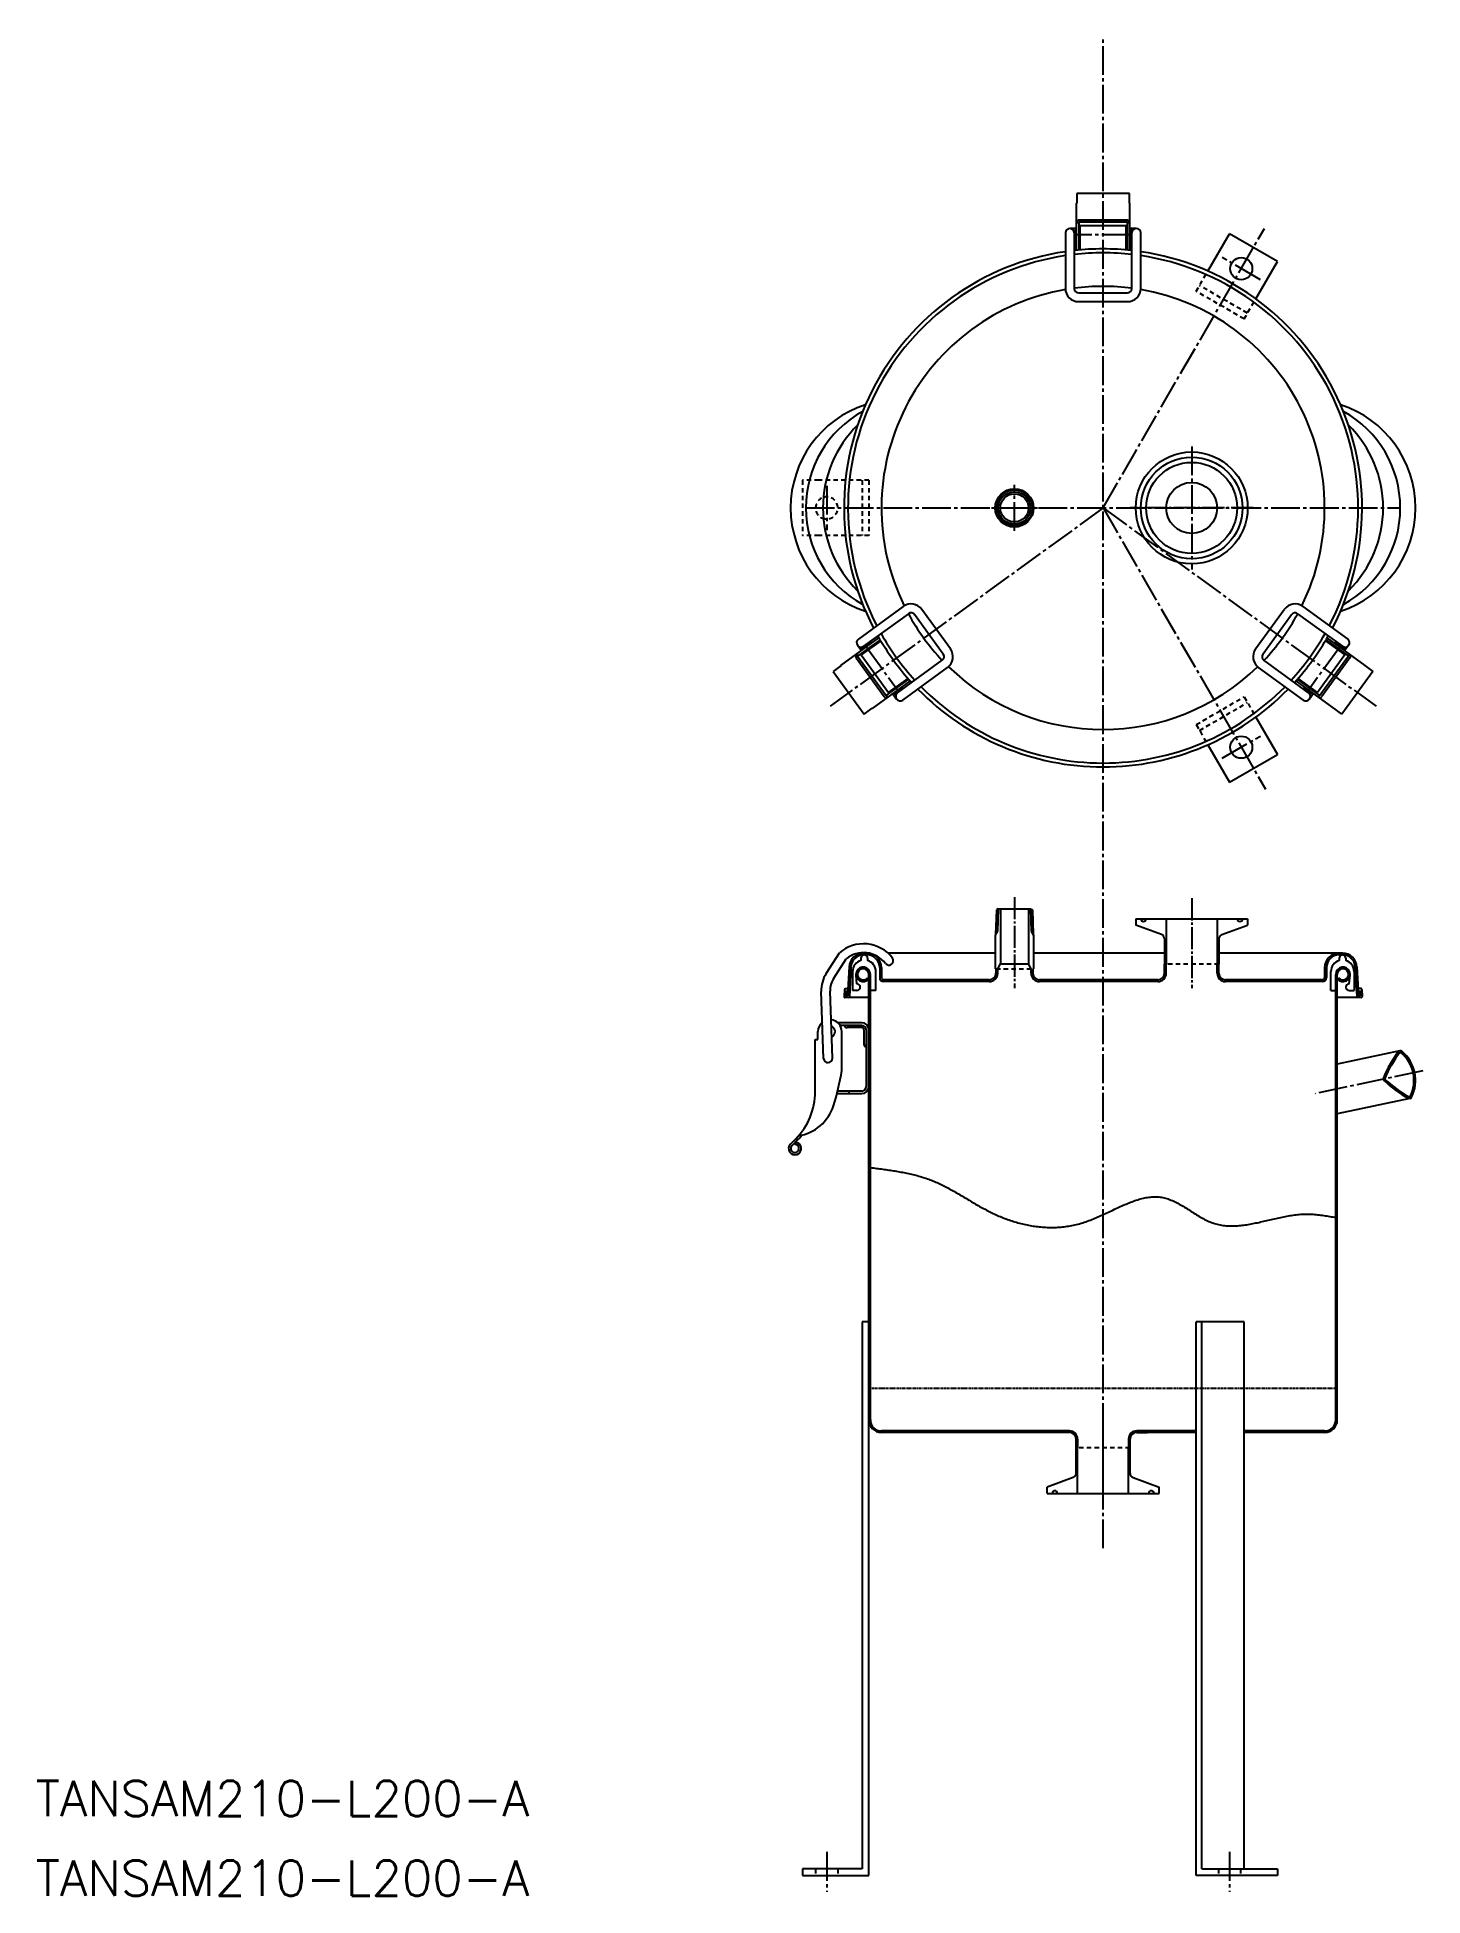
# Model space of a CAD drawing. Extents: x 132 to 757, y -157 to 681.
import ezdxf

# ---------------------------------------------------------------- set-up
doc = ezdxf.new("R2010")
doc.units = 0
for name, pattern in [('CENS', [13, 10, -1, 1, -1]), ('CENTER', [17.5, 13, -1.5, 1.5, -1.5]), ('DASHED', [3.5, 2, -1.5]), ('PHANTOM', [2.5, 1.25, -0.25, 0.25, -0.25, 0.25, -0.25])]:
    doc.linetypes.add(name, pattern=pattern)
doc.layers.get('0').update_dxf_attribs({"linetype": 'CONTINUOUS'})
doc.layers.add('CENTER', color=1, linetype='CENTER')
doc.styles.get("Standard").update_dxf_attribs({"font": 'txt.shx', "bigfont": '@extfont2.shx'})

msp = doc.modelspace()

# ---------------------------------------------------------------- linework, layer by layer
at = {"color": 7, "linetype": 'CONTINUOUS'}
for p, q in [((601.18, 585.16), (601.18, 606.36)), ((601.28, 606.36), (601.18, 606.36)), ((625.08, 610.79), (601.28, 610.79)), ((601.28, 610.79), (601.28, 606.36)), ((625.08, 606.36), (625.08, 610.79)), ((625.18, 606.36), (625.08, 606.36)), ((625.18, 606.36), (625.18, 585.16)), ((602.18, 597.59), (601.18, 597.59)), ((624.18, 597.79), (602.18, 597.79)), ((602.18, 597.79), (602.18, 585.26)), ((623.93, 598.79), (602.43, 598.79)), ((623.68, 596.19), (602.68, 596.19)), ((602.68, 596.19), (602.68, 585.31)), ((623.68, 585.31), (623.68, 596.19)), ((624.18, 585.26), (624.18, 597.79)), ((625.18, 597.59), (624.18, 597.59)), ((596.18, 592.99), (596.18, 567.99)), ((601.18, 594.99), (598.18, 594.99)), ((600.18, 592.99), (600.18, 567.99)), ((600.48, 590.99), (600.18, 590.99)), ((600.48, 594.44), (600.48, 589.94)), ((601.18, 594.44), (600.48, 594.44)), ((600.48, 589.94), (601.18, 589.94)), ((602.68, 594.19), (602.18, 594.19)), ((602.68, 590.19), (602.18, 590.19)), ((624.18, 594.19), (623.68, 594.19)), ((624.18, 590.19), (623.68, 590.19)), ((628.18, 594.99), (625.18, 594.99)), ((625.18, 594.94), (625.88, 594.94)), ((625.88, 589.44), (625.18, 589.44)), ((625.88, 594.94), (625.88, 589.44)), ((625.88, 590.99), (626.18, 590.99)), ((626.18, 567.99), (626.18, 592.99)), ((630.18, 567.99), (630.18, 592.99)), ((602.18, 565.99), (624.18, 565.99)), ((602.18, 561.99), (624.18, 561.99)), ((523.02, 424.4), (502.79, 409.7)), ((525.37, 421.16), (505.14, 406.47)), ((541.09, 402.92), (528.16, 420.72)), ((544.33, 405.27), (531.4, 423.07)), ((682.03, 405.27), (694.97, 423.07)), ((685.27, 402.92), (698.2, 420.72)), ((701, 421.16), (721.22, 406.47)), ((703.35, 424.4), (723.57, 409.7)), ((494.92, 397.8), (512.06, 410.26)), ((502.01, 402.95), (502.59, 402.15)), ((502.35, 406.91), (504.11, 404.48)), ((512.57, 409.39), (502.43, 402.03)), ((503.74, 405.08), (508.19, 408.31)), ((504.15, 404.51), (503.74, 405.08)), ((512.83, 408.96), (504.02, 402.56)), ((505.35, 404.14), (505.64, 403.74)), ((506.94, 407.4), (506.76, 407.64)), ((508.19, 408.31), (508.6, 407.74)), ((508.58, 406.49), (508.88, 406.09)), ((713.53, 408.96), (722.34, 402.56)), ((713.79, 409.39), (723.93, 402.03)), ((731.44, 397.8), (714.3, 410.26)), ((717.78, 406.49), (717.49, 406.09)), ((718.17, 408.31), (717.76, 407.74)), ((722.62, 405.08), (718.17, 408.31)), ((719.43, 407.4), (719.6, 407.64)), ((721.02, 404.14), (720.72, 403.74)), ((722.21, 404.51), (722.62, 405.08)), ((724.01, 406.91), (722.25, 404.48)), ((724.35, 402.95), (723.77, 402.15)), ((494.98, 397.72), (491.39, 395.11)), ((491.39, 395.11), (505.38, 375.86)), ((494.92, 397.8), (494.98, 397.72)), ((501.77, 401.24), (514.41, 383.84)), ((502.43, 402.03), (515.36, 384.23)), ((504.02, 402.56), (516.36, 385.57)), ((520.42, 385.43), (540.65, 400.13)), ((522.77, 382.2), (543, 396.89)), ((703.59, 382.2), (683.36, 396.89)), ((705.94, 385.43), (685.71, 400.13)), ((722.34, 402.56), (710, 385.57)), ((723.93, 402.03), (711, 384.23)), ((724.59, 401.24), (711.95, 383.84)), ((734.98, 395.11), (720.99, 375.86)), ((731.44, 397.8), (731.38, 397.72)), ((731.38, 397.72), (734.98, 395.11)), ((526.17, 390.84), (509.03, 378.39)), ((515.36, 384.23), (525.5, 391.59)), ((516.36, 385.57), (525.17, 391.97)), ((517.98, 386.75), (518.28, 386.35)), ((519.07, 384.82), (522.71, 387.47)), ((521.22, 389.1), (521.51, 388.7)), ((521.86, 386.85), (522.04, 386.61)), ((522.71, 387.47), (522.3, 388.03)), ((700.19, 390.84), (717.34, 378.39)), ((711, 384.23), (700.86, 391.59)), ((710, 385.57), (701.19, 391.97)), ((703.65, 387.47), (704.06, 388.03)), ((707.29, 384.82), (703.65, 387.47)), ((704.5, 386.85), (704.32, 386.61)), ((705.14, 389.1), (704.85, 388.7)), ((708.38, 386.75), (708.09, 386.35)), ((505.38, 375.86), (508.97, 378.47)), ((508.97, 378.47), (509.03, 378.39)), ((515.53, 384.35), (516.11, 383.54)), ((518.22, 385.07), (519.98, 382.64)), ((518.66, 385.39), (519.07, 384.82)), ((708.14, 385.07), (706.38, 382.64)), ((707.7, 385.39), (707.29, 384.82)), ((710.84, 384.35), (710.25, 383.54)), ((717.39, 378.47), (717.34, 378.39)), ((720.99, 375.86), (717.39, 378.47)), ((565.03, 287.48), (564.69, 276.32)), ((565.9, 287.93), (565.03, 287.48)), ((565.9, 287.93), (580.46, 287.93)), ((566.83, 287.93), (566.83, 263.18)), ((579.53, 287.93), (579.53, 263.18)), ((580.46, 287.93), (581.33, 287.48)), ((581.33, 287.48), (581.68, 276.32)), ((565.59, 277.88), (564.53, 276.05)), ((580.77, 277.88), (581.83, 276.05)), ((627.93, 283.43), (678.43, 283.43)), ((627.93, 283.43), (627.93, 280.58)), ((639.57, 276.35), (627.93, 280.58)), ((641.68, 283.43), (641.68, 262.93)), ((664.68, 283.43), (664.68, 262.93)), ((666.8, 276.35), (678.43, 280.58)), ((678.43, 283.43), (678.43, 280.58)), ((564.53, 276.05), (564.53, 260.93)), ((581.83, 276.05), (581.83, 260.93)), ((640.88, 274.47), (640.88, 262.93)), ((665.48, 274.47), (665.48, 262.93)), ((488.28, 258.78), (494.28, 268.03)), ((491.63, 256.61), (497.32, 265.37)), ((498.6, 261.77), (497.92, 248.73)), ((499.4, 261.73), (498.69, 248.31)), ((503.93, 265.63), (503.93, 264.63)), ((507.6, 267.93), (505.09, 267.93)), ((506.68, 267.13), (505.09, 267.13)), ((506.93, 265.63), (506.93, 264.63)), ((512.38, 261.43), (512.38, 256.93)), ((513.18, 261.43), (513.18, 256.93)), ((564.53, 267.93), (516.14, 267.93)), ((564.83, 260.93), (564.83, 258.93)), ((565.63, 260.93), (566.83, 263.18)), ((565.63, 258.93), (565.63, 260.93)), ((566.83, 263.18), (579.53, 263.18)), ((580.73, 260.93), (579.53, 263.18)), ((580.73, 258.93), (580.73, 260.93)), ((581.53, 260.93), (581.53, 258.93)), ((640.88, 267.93), (581.83, 267.93)), ((640.88, 258.93), (640.88, 262.93)), ((641.68, 258.93), (641.68, 262.93)), ((664.68, 258.93), (664.68, 262.93)), ((721.27, 267.93), (665.48, 267.93)), ((665.48, 258.93), (665.48, 262.93)), ((713.18, 261.43), (713.18, 256.93)), ((713.98, 261.43), (713.98, 256.93)), ((719.68, 267.13), (721.27, 267.13)), ((719.73, 265.63), (719.73, 264.63)), ((722.73, 265.63), (722.73, 264.63)), ((726.96, 261.73), (727.67, 248.31)), ((727.76, 261.77), (728.45, 248.73)), ((496.86, 251.93), (497.66, 251.93)), ((500.18, 259.6), (500.18, 251.13)), ((502.13, 254.13), (501.7, 258.03)), ((507.48, 256.37), (506.93, 256.8)), ((507.48, 57.33), (507.48, 258.38)), ((508.18, 57.33), (508.18, 258.38)), ((510.68, 251.13), (510.68, 259.6)), ((561.83, 255.93), (514.18, 255.93)), ((561.83, 255.13), (514.18, 255.13)), ((561.83, 255.93), (553.18, 255.93)), ((584.53, 255.93), (593.18, 255.93)), ((637.88, 255.93), (584.53, 255.93)), ((637.88, 255.13), (584.53, 255.13)), ((712.18, 255.93), (668.48, 255.93)), ((712.18, 255.13), (668.48, 255.13)), ((715.98, 251.13), (715.98, 259.6)), ((718.18, 57.33), (718.18, 258.38)), ((718.88, 57.33), (718.88, 258.38)), ((718.88, 256.37), (719.43, 256.8)), ((724.23, 254.13), (724.66, 258.03)), ((726.48, 259.6), (726.48, 251.13)), ((729.5, 251.93), (728.7, 251.93)), ((487.08, 220.47), (486.03, 250.67)), ((491.08, 220.61), (490.03, 250.81)), ((496.46, 251.55), (496.29, 248.35)), ((507.48, 247.93), (496.69, 247.93)), ((497.24, 251.13), (497.11, 248.73)), ((497.11, 248.73), (497.92, 248.73)), ((497.18, 249.93), (497.98, 249.93)), ((502.13, 251.13), (500.18, 251.13)), ((510.68, 251.13), (508.18, 251.13)), ((715.98, 251.13), (718.18, 251.13)), ((729.67, 247.93), (718.88, 247.93)), ((724.23, 251.13), (726.48, 251.13)), ((729.18, 249.93), (728.38, 249.93)), ((729.25, 248.73), (728.45, 248.73)), ((729.12, 251.13), (729.25, 248.73)), ((729.9, 251.55), (730.07, 248.35)), ((504.28, 236.54), (493.46, 236.54)), ((504.28, 235.34), (494.49, 235.34)), ((483.28, 205.4), (483.28, 228.94)), ((483.28, 228.94), (484.48, 228.94)), ((484.48, 228.94), (484.48, 232.54)), ((495.28, 214.94), (495.28, 232.54)), ((504.28, 234.34), (497.78, 234.34)), ((505.28, 233.34), (505.28, 226.84)), ((506.28, 233.34), (506.28, 207.74)), ((747.12, 223.88), (718.88, 217.88)), ((493.13, 204.54), (504.28, 204.54)), ((504.28, 205.74), (493.43, 205.74)), ((498.48, 205.74), (498.48, 204.54)), ((751.69, 202.36), (718.88, 195.39)), ((474.49, 184.19), (472.12, 181.81)), ((475.2, 183.48), (472.82, 181.1)), ((474.36, 182.63), (474.28, 181.64)), ((507.48, 101.63), (504.48, 101.63)), ((676.86, 101.63), (655.21, 101.63)), ((597.98, 52.33), (513.18, 52.33)), ((597.98, 51.63), (513.18, 51.63)), ((597.98, 52.33), (593.18, 52.33)), ((597.98, 51.63), (593.18, 51.63)), ((633.18, 52.33), (628.38, 52.33)), ((655.21, 52.33), (628.38, 52.33)), ((628.38, 51.63), (633.18, 51.63)), ((655.21, 51.63), (628.38, 51.63)), ((713.18, 52.33), (676.86, 52.33)), ((713.18, 51.63), (676.86, 51.63)), ((600.98, 44.63), (600.98, 48.63)), ((600.98, 33.13), (600.98, 44.63)), ((601.68, 48.63), (601.68, 44.63)), ((601.68, 24.13), (601.68, 44.63)), ((624.68, 48.63), (624.68, 44.63)), ((624.68, 24.13), (624.68, 44.63)), ((625.38, 44.63), (625.38, 48.63)), ((625.38, 33.13), (625.38, 44.63)), ((599.67, 31.25), (587.93, 26.98)), ((587.93, 24.13), (587.93, 26.98)), ((626.7, 31.25), (638.43, 26.98)), ((638.43, 24.13), (638.43, 26.98)), ((587.93, 24.13), (638.43, 24.13))]:
    msp.add_line(p, q, dxfattribs=at)
at = {"color": 7}
for p, q in [((660.46, 575.79), (670.21, 592.66)), ((691.86, 580.16), (670.21, 592.66)), ((682.05, 563.33), (691.86, 580.16)), ((682.13, 374.47), (691.86, 357.62)), ((660.46, 362), (670.21, 345.12)), ((670.21, 345.12), (691.86, 357.62)), ((504.48, 101.63), (504.48, -145.37)), ((507.48, -148.37), (507.48, 101.63)), ((655.21, -148.37), (655.21, 101.63)), ((657.81, -145.37), (657.81, 101.63)), ((676.86, -145.37), (676.86, 101.63)), ((504.48, -145.37), (477.48, -145.37)), ((477.48, -145.37), (477.48, -148.37)), ((477.48, -148.37), (507.48, -148.37)), ((691.86, -148.37), (655.21, -148.37)), ((657.81, -145.37), (691.86, -145.37)), ((691.86, -145.37), (691.86, -148.37))]:
    msp.add_line(p, q, dxfattribs=at)
at = {"color": 3, "linetype": 'DASHED'}
for p, q in [((655.21, 566.68), (660.46, 575.79)), ((676.86, 554.18), (655.21, 566.68)), ((678.36, 556.78), (656.71, 569.28)), ((676.86, 554.18), (682.05, 563.33)), ((484.99, 481.38), (477.48, 481.38)), ((477.48, 481.38), (477.48, 456.38)), ((507.48, 481.38), (484.99, 481.38)), ((504.48, 481.38), (504.48, 456.38)), ((507.48, 481.38), (507.48, 456.38)), ((484.99, 456.38), (477.48, 456.38)), ((507.48, 456.38), (484.99, 456.38)), ((655.21, 371.11), (676.86, 383.61)), ((656.71, 368.51), (678.36, 381.01)), ((676.86, 383.61), (682.11, 374.5)), ((655.21, 371.11), (660.46, 362)), ((564.83, 260.93), (581.53, 260.93)), ((665.48, 262.93), (640.88, 262.93)), ((625.38, 44.63), (600.98, 44.63)), ((483.48, -145.37), (483.48, -148.37)), ((493.48, -145.37), (493.48, -148.37)), ((665.21, -145.37), (665.21, -148.37)), ((675.21, -145.37), (675.21, -148.37))]:
    msp.add_line(p, q, dxfattribs=at)
at = {"color": 1, "linetype": 'CENTER'}
for p, q in [((653.18, 496.67), (653.18, 441.12)), ((573.18, 458.51), (573.18, 479.27))]:
    msp.add_line(p, q, dxfattribs=at)
at = {"color": 1, "linetype": 'CENS'}
for p, q in [((562.8, 468.89), (583.56, 468.89)), ((680.96, 468.89), (625.41, 468.89)), ((573.18, 293.29), (573.18, 252.16)), ((653.18, 292.72), (653.18, 252.16))]:
    msp.add_line(p, q, dxfattribs=at)
at = {"color": 3, "linetype": 'CONTINUOUS'}
for p, q in [((565.9, 287.93), (565.59, 277.88)), ((580.46, 287.93), (580.77, 277.88))]:
    msp.add_line(p, q, dxfattribs=at)
at = {"color": 3, "linetype": 'PHANTOM'}
msp.add_line((507.48, 71.63), (718.88, 71.63), dxfattribs=at)
at = {"color": 3}
msp.add_polyline3d([(508.18, 171.17, 0), (508.88, 171.08, 0), (509.57, 170.99, 0), (510.27, 170.91, 0), (510.96, 170.82, 0), (511.65, 170.73, 0), (512.35, 170.64, 0), (513.04, 170.55, 0), (513.74, 170.46, 0), (514.43, 170.36, 0), (515.12, 170.27, 0), (515.81, 170.17, 0), (516.5, 170.07, 0), (517.19, 169.97, 0), (517.88, 169.87, 0), (518.56, 169.76, 0), (519.25, 169.65, 0), (519.93, 169.54, 0), (520.62, 169.42, 0), (521.3, 169.3, 0), (521.98, 169.18, 0), (522.66, 169.05, 0), (523.34, 168.92, 0), (524.01, 168.79, 0), (524.69, 168.65, 0), (525.36, 168.5, 0), (526.03, 168.35, 0), (526.7, 168.2, 0), (527.36, 168.04, 0), (528.03, 167.88, 0), (528.69, 167.71, 0), (529.35, 167.53, 0), (530, 167.35, 0), (530.66, 167.17, 0), (531.31, 166.97, 0), (531.96, 166.77, 0), (532.61, 166.57, 0), (533.25, 166.35, 0), (533.89, 166.13, 0), (534.53, 165.91, 0), (535.16, 165.67, 0), (535.8, 165.43, 0), (536.42, 165.18, 0), (537.05, 164.92, 0), (537.67, 164.66, 0), (538.29, 164.38, 0), (538.91, 164.1, 0), (539.52, 163.82, 0), (540.14, 163.53, 0), (540.75, 163.23, 0), (541.35, 162.93, 0), (541.96, 162.62, 0), (542.56, 162.3, 0), (543.17, 161.98, 0), (543.77, 161.66, 0), (544.37, 161.33, 0), (544.96, 161, 0), (545.56, 160.67, 0), (546.16, 160.33, 0), (546.75, 159.99, 0), (547.35, 159.64, 0), (547.94, 159.3, 0), (548.53, 158.95, 0), (549.12, 158.6, 0), (549.72, 158.25, 0), (550.31, 157.89, 0), (550.9, 157.54, 0), (551.5, 157.19, 0), (552.09, 156.83, 0), (552.69, 156.48, 0), (553.28, 156.12, 0), (553.88, 155.77, 0), (554.47, 155.42, 0), (555.07, 155.07, 0), (555.67, 154.72, 0), (556.27, 154.37, 0), (556.88, 154.03, 0), (557.48, 153.68, 0), (558.09, 153.34, 0), (558.69, 153, 0), (559.3, 152.67, 0), (559.92, 152.34, 0), (560.53, 152.01, 0), (561.15, 151.69, 0), (561.77, 151.38, 0), (562.39, 151.06, 0), (563.02, 150.76, 0), (563.65, 150.46, 0), (564.28, 150.16, 0), (564.92, 149.87, 0), (565.56, 149.58, 0), (566.2, 149.31, 0), (566.84, 149.03, 0), (567.49, 148.77, 0), (568.14, 148.51, 0), (568.8, 148.25, 0), (569.45, 148.01, 0), (570.11, 147.77, 0), (570.77, 147.53, 0), (571.44, 147.31, 0), (572.1, 147.09, 0), (572.77, 146.88, 0), (573.44, 146.67, 0), (574.11, 146.47, 0), (574.79, 146.28, 0), (575.46, 146.1, 0), (576.14, 145.92, 0), (576.82, 145.76, 0), (577.5, 145.6, 0), (578.19, 145.44, 0), (578.87, 145.3, 0), (579.56, 145.16, 0), (580.25, 145.03, 0), (580.94, 144.91, 0), (581.63, 144.8, 0), (582.32, 144.7, 0), (583.02, 144.6, 0), (583.71, 144.52, 0), (584.41, 144.44, 0), (585.1, 144.38, 0), (585.8, 144.31, 0), (586.5, 144.27, 0), (587.2, 144.22, 0), (587.9, 144.19, 0), (588.6, 144.17, 0), (589.3, 144.16, 0), (590, 144.16, 0), (590.7, 144.16, 0), (591.4, 144.18, 0), (592.11, 144.21, 0), (592.81, 144.24, 0), (593.51, 144.29, 0), (594.21, 144.35, 0), (594.91, 144.41, 0), (595.62, 144.49, 0), (596.32, 144.58, 0), (597.02, 144.68, 0), (597.72, 144.79, 0), (598.42, 144.91, 0), (599.12, 145.04, 0), (599.82, 145.18, 0), (600.52, 145.34, 0), (601.22, 145.5, 0), (601.91, 145.68, 0), (602.61, 145.86, 0), (603.3, 146.06, 0), (604, 146.27, 0), (604.69, 146.5, 0), (605.38, 146.73, 0), (606.08, 146.97, 0), (606.76, 147.22, 0), (607.45, 147.49, 0), (608.14, 147.75, 0), (608.83, 148.03, 0), (609.51, 148.31, 0), (610.2, 148.6, 0), (610.88, 148.9, 0), (611.56, 149.2, 0), (612.24, 149.5, 0), (612.92, 149.81, 0), (613.6, 150.12, 0), (614.27, 150.44, 0), (614.95, 150.75, 0), (615.62, 151.07, 0), (616.3, 151.39, 0), (616.97, 151.71, 0), (617.64, 152.02, 0), (618.31, 152.34, 0), (618.97, 152.65, 0), (619.64, 152.96, 0), (620.3, 153.27, 0), (620.97, 153.57, 0), (621.63, 153.87, 0), (622.29, 154.16, 0), (622.95, 154.45, 0), (623.61, 154.73, 0), (624.26, 155, 0), (624.92, 155.27, 0), (625.57, 155.53, 0), (626.22, 155.78, 0), (626.87, 156.02, 0), (627.52, 156.25, 0), (628.17, 156.46, 0), (628.82, 156.67, 0), (629.46, 156.86, 0), (630.1, 157.04, 0), (630.75, 157.21, 0), (631.39, 157.37, 0), (632.02, 157.5, 0), (632.66, 157.63, 0), (633.3, 157.74, 0), (633.93, 157.83, 0), (634.56, 157.9, 0), (635.19, 157.96, 0), (635.82, 157.99, 0), (636.45, 158.01, 0), (637.07, 158.01, 0), (637.7, 157.99, 0), (638.32, 157.94, 0), (638.94, 157.88, 0), (639.56, 157.79, 0), (640.17, 157.68, 0), (640.79, 157.54, 0), (641.4, 157.39, 0), (642.01, 157.21, 0), (642.62, 157, 0), (643.23, 156.78, 0), (643.84, 156.54, 0), (644.45, 156.28, 0), (645.05, 156, 0), (645.66, 155.71, 0), (646.26, 155.4, 0), (646.86, 155.08, 0), (647.47, 154.74, 0), (648.07, 154.4, 0), (648.67, 154.05, 0), (649.27, 153.69, 0), (649.88, 153.32, 0), (650.48, 152.95, 0), (651.08, 152.57, 0), (651.69, 152.19, 0), (652.29, 151.8, 0), (652.9, 151.42, 0), (653.5, 151.03, 0), (654.11, 150.65, 0), (654.72, 150.27, 0), (655.33, 149.9, 0), (655.94, 149.53, 0), (656.55, 149.17, 0), (657.16, 148.81, 0), (657.78, 148.47, 0), (658.39, 148.13, 0), (659.01, 147.81, 0), (659.64, 147.49, 0), (660.26, 147.2, 0), (660.89, 146.91, 0), (661.51, 146.65, 0), (662.15, 146.4, 0), (662.78, 146.17, 0), (663.42, 145.96, 0), (664.06, 145.77, 0), (664.7, 145.6, 0), (665.35, 145.45, 0), (665.99, 145.32, 0), (666.64, 145.2, 0), (667.3, 145.1, 0), (667.95, 145.02, 0), (668.61, 144.95, 0), (669.27, 144.9, 0), (669.94, 144.87, 0), (670.6, 144.85, 0), (671.27, 144.84, 0), (671.94, 144.85, 0), (672.61, 144.86, 0), (673.28, 144.9, 0), (673.96, 144.94, 0), (674.64, 144.99, 0), (675.32, 145.06, 0), (675.99, 145.13, 0), (676.68, 145.22, 0), (677.36, 145.31, 0), (678.05, 145.41, 0), (678.73, 145.52, 0), (679.42, 145.64, 0), (680.11, 145.76, 0), (680.8, 145.89, 0), (681.49, 146.03, 0), (682.18, 146.17, 0), (682.88, 146.31, 0), (683.57, 146.46, 0), (684.27, 146.62, 0), (684.97, 146.77, 0), (685.66, 146.93, 0), (686.36, 147.09, 0), (687.06, 147.25, 0), (687.76, 147.42, 0), (688.46, 147.58, 0), (689.16, 147.75, 0), (689.86, 147.91, 0), (690.56, 148.07, 0), (691.26, 148.23, 0), (691.96, 148.38, 0), (692.66, 148.54, 0), (693.36, 148.69, 0), (694.06, 148.84, 0), (694.76, 148.98, 0), (695.46, 149.11, 0), (696.16, 149.25, 0), (696.86, 149.37, 0), (697.56, 149.49, 0), (698.26, 149.6, 0), (698.96, 149.7, 0), (699.66, 149.8, 0), (700.36, 149.88, 0), (701.05, 149.96, 0), (701.75, 150.03, 0), (702.44, 150.08, 0), (703.14, 150.13, 0), (703.83, 150.16, 0), (704.52, 150.18, 0), (705.21, 150.19, 0), (705.9, 150.19, 0), (706.59, 150.17, 0), (707.28, 150.14, 0), (707.96, 150.1, 0), (708.65, 150.04, 0), (709.33, 149.98, 0), (710.02, 149.91, 0), (710.7, 149.83, 0), (711.38, 149.75, 0), (712.06, 149.65, 0), (712.74, 149.55, 0), (713.42, 149.45, 0), (714.1, 149.34, 0), (714.78, 149.23, 0), (715.46, 149.11, 0), (716.14, 149, 0), (716.82, 148.88, 0), (717.5, 148.76, 0), (718.18, 148.64, 0)], dxfattribs=at)
at = {"color": 7}
for centre in [(675.53, 576.89), (675.53, 360.9)]:
    msp.add_circle(centre, 5, dxfattribs=at)
at = {"color": 7, "linetype": 'CONTINUOUS'}
for centre, radius in [((653.18, 468.89), 25.25), ((653.18, 468.89), 22.95), ((653.18, 468.89), 20.55), ((653.18, 468.89), 11.5), ((573.18, 468.89), 8.65), ((573.18, 468.89), 8.15), ((573.18, 468.89), 6.35)]:
    msp.add_circle(centre, radius, dxfattribs=at)
at = {"color": 3, "linetype": 'CONTINUOUS'}
msp.add_circle((573.18, 468.89), 7.3, dxfattribs=at)
at = {"color": 7, "linetype": 'CONTINUOUS'}
for centre, radius, start, end in [((602.43, 597.54), 1.25, 90, 180), ((623.93, 597.54), 1.25, 0, 90), ((598.18, 592.99), 2, 0, 180), ((628.18, 592.99), 2, 0, 180), ((613.18, 468.89), 116.89, 98.3627, 207.6373), ((613.18, 468.89), 115.12, 98.49206, 207.50794), ((613.18, 468.89), 116.89, 83.61446, 96.38554), ((613.18, 468.89), 115.12, 83.51599, 96.48401), ((613.18, 468.89), 116.89, 332.3627, 81.6373), ((613.18, 468.89), 115.12, 332.49206, 81.50794), ((613.18, 468.89), 100, 99.77307, 206.22693), ((602.18, 567.99), 6, 180, 270), ((613.18, 468.89), 100, 82.53041, 97.46959), ((602.18, 567.99), 2, 180, 270), ((624.18, 567.99), 6, 270, 0), ((624.18, 567.99), 2, 270, 0), ((613.18, 468.89), 100, 333.77307, 80.22693), ((521.19, 468.89), 49.01, 108.08021, 251.91979), ((528.83, 468.89), 49.79, 118.962, 241.038), ((705.17, 468.89), 49.01, 288.08021, 71.91979), ((697.53, 468.89), 49.79, 298.962, 61.038), ((539.15, 468.89), 52.39, 134.50041, 225.49959), ((687.22, 468.89), 52.39, 314.50041, 45.49959), ((526.54, 419.54), 6, 36, 126), ((613.18, 468.89), 100, 208.53041, 223.46959), ((526.54, 419.54), 2, 36, 126), ((613.18, 468.89), 100, 316.53041, 331.46959), ((699.82, 419.54), 6, 54, 144), ((699.82, 419.54), 2, 54, 144), ((613.18, 468.89), 116.89, 209.61446, 222.38554), ((613.18, 468.89), 115.12, 209.51599, 222.48401), ((613.18, 468.89), 115.12, 317.51599, 330.48401), ((613.18, 468.89), 116.89, 317.61446, 330.38554), ((502.78, 401.97), 1.25, 126, 216), ((503.97, 408.09), 2, 126, 306), ((539.47, 401.75), 2, 306, 36), ((539.47, 401.75), 6, 306, 36), ((686.89, 401.75), 6, 144, 234), ((686.89, 401.75), 2, 144, 234), ((722.4, 408.09), 2, 234, 54), ((723.58, 401.97), 1.25, 324, 54), ((613.18, 468.89), 100, 225.77307, 314.22693), ((613.18, 468.89), 116.89, 224.3627, 315.6373), ((613.18, 468.89), 115.12, 224.49206, 315.50794), ((515.42, 384.58), 1.25, 216, 306), ((521.6, 383.81), 2, 126, 306), ((704.76, 383.81), 2, 234, 54), ((710.94, 384.58), 1.25, 234, 324), ((631.43, 283.43), 1.2, 180, 0), ((674.93, 283.43), 1.2, 180, 0), ((505.16, 255.84), 16.34, 37.30164, 131.74202), ((638.88, 274.47), 2, 0, 70), ((667.48, 274.47), 2, 110, 180), ((505.16, 255.84), 12.34, 37.30164, 129.42482), ((505.09, 261.43), 6.5, 90, 177), ((505.09, 261.43), 5.7, 90, 177), ((505.43, 259.6), 5.25, 106.60155, 180), ((504.93, 258.38), 3.25, 0, 321.68512), ((504.93, 258.38), 2.55, 0, 321.68512), ((505.43, 265.63), 1.5, 0, 180), ((506.68, 261.43), 6.5, 0, 90), ((506.68, 261.43), 5.7, 0, 90), ((505.43, 259.6), 5.25, 0, 73.39845), ((516.56, 264.53), 2, 217.30164, 37.30164), ((719.68, 261.43), 6.5, 90, 180), ((719.68, 261.43), 5.7, 90, 180), ((721.23, 259.6), 5.25, 106.60155, 180), ((721.43, 258.38), 3.25, 218.31488, 180), ((721.43, 258.38), 2.55, 218.31488, 180), ((721.23, 265.63), 1.5, 0, 180), ((721.27, 261.43), 6.5, 3, 90), ((721.27, 261.43), 5.7, 3, 90), ((721.23, 259.6), 5.25, 0, 73.39845), ((500.02, 251.16), 14, 147, 182), ((500.02, 251.16), 10, 147, 182), ((496.86, 251.53), 0.4, 90, 177), ((497.66, 251.53), 0.4, 357, 90), ((502.13, 252.63), 1.5, 270, 90), ((514.18, 256.93), 1.8, 180, 270), ((514.18, 256.93), 1, 180, 270), ((561.83, 258.93), 3, 270, 0), ((561.83, 258.93), 3.8, 270, 0), ((584.53, 258.93), 3.8, 180, 270), ((584.53, 258.93), 3, 180, 270), ((637.88, 258.93), 3.8, 270, 0), ((637.88, 258.93), 3, 270, 0), ((668.48, 258.93), 3.8, 180, 270), ((668.48, 258.93), 3, 180, 270), ((712.18, 256.93), 1, 270, 0), ((712.18, 256.93), 1.8, 270, 0), ((724.23, 252.63), 1.5, 90, 270), ((728.7, 251.53), 0.4, 90, 183), ((729.5, 251.53), 0.4, 3, 90), ((496.69, 248.33), 0.4, 177, 270), ((498.3, 248.33), 0.4, 270, 357), ((728.07, 248.33), 0.4, 183, 270), ((729.67, 248.33), 0.4, 270, 3), ((489.88, 232.54), 5.4, 128.58272, 180), ((489.88, 232.54), 5.4, 0, 83.67673), ((497.78, 235.84), 1.5, 199.47122, 270), ((504.28, 233.34), 3.2, 0, 90), ((504.28, 233.34), 2, 0, 90), ((489.88, 232.54), 2.4, 291.00833, 72.99167), ((504.28, 233.34), 1, 0, 90), ((506.78, 226.84), 1.5, 180, 250.52878), ((489.08, 220.54), 2, 182, 2), ((786, 192.82), 50, 142.1222, 157.90338), ((786, 192.82), 49.3, 142.1222, 157.90338), ((747.33, 222.9), 0.3, 50.58009, 142.1222), ((747.33, 222.9), 1, 50.58009, 102), ((737.15, 210.52), 16.34, 333.41991, 50.58009), ((737.15, 210.52), 17.04, 333.41991, 50.58009), ((396.42, 230.01), 100, 341.95427, 351.33624), ((740.6, 211.25), 1, 157.90338, 226.09662), ((774.58, 246.56), 50, 226.09662, 241.8778), ((740.6, 211.25), 0.3, 157.90338, 226.09662), ((774.58, 246.56), 49.3, 226.09662, 241.8778), ((453.28, 205.4), 30, 315, 0), ((504.28, 207.74), 3.2, 270, 0), ((504.28, 207.74), 2, 270, 0), ((751.49, 203.34), 0.3, 241.8778, 333.41991), ((751.49, 203.34), 1, 282, 333.41991), ((472.49, 205.22), 20, 279.30232, 341.95427), ((453.28, 205.4), 31, 315, 320.81894), ((474.13, 179.79), 2.85, 135, 85.4755), ((474.13, 179.79), 1.85, 135, 85.4755), ((513.18, 57.33), 5.7, 180, 270), ((513.18, 57.33), 5, 180, 270), ((597.98, 48.63), 3.7, 0, 90), ((597.98, 48.63), 3, 0, 90), ((628.38, 48.63), 3.7, 90, 180), ((628.38, 48.63), 3, 90, 180), ((713.18, 57.33), 5, 270, 0), ((713.18, 57.33), 5.7, 270, 0), ((591.43, 24.13), 1.2, 0, 180), ((598.98, 33.13), 2, 290, 0), ((627.38, 33.13), 2, 180, 250), ((634.93, 24.13), 1.2, 0, 180)]:
    msp.add_arc(centre, radius, start, end, dxfattribs=at)
at = {"color": 3, "linetype": 'DASHED'}
for start, end in [(117.36669, 242.63331), (242.63331, 115.44182)]:
    msp.add_arc((488.48, 468.88), 5, start, end, dxfattribs=at)
at = {"layer": 'CENTER', "color": 1, "linetype": 'CENTER'}
for p, q in [((613.18, -0.66), (613.18, 681.35)), ((625.65, 592.19), (600.58, 592.19)), ((613.18, 468.89), (685.98, 594.98)), ((613.18, 468.89), (685.98, 594.98)), ((684.19, 571.89), (666.87, 581.89)), ((684.19, 571.89), (666.87, 581.89)), ((488.48, 478.88), (488.48, 458.88)), ((479.05, 468.89), (747.31, 468.89)), ((613.18, 468.89), (490.01, 379.4)), ((613.18, 468.89), (736.35, 379.4)), ((613.18, 468.89), (686.48, 341.94)), ((613.18, 468.89), (686.48, 341.94)), ((506.1, 406.51), (520.84, 386.22)), ((720.26, 406.51), (705.52, 386.22)), ((666.87, 355.9), (684.19, 365.9)), ((666.87, 355.9), (684.19, 365.9)), ((757.48, 214.84), (708.91, 204.51)), ((613.18, 41.7), (613.18, 55.41)), ((613.18, 22.86), (613.18, 46.72)), ((488.48, -137.68), (488.48, -155.68)), ((670.21, -137.68), (670.21, -155.68))]:
    msp.add_line(p, q, dxfattribs=at)

# ---------------------------------------------------------------- texts
at = {"color": 7, "linetype": 'CONTINUOUS'}
for p in [(131.51, -121.56), (131.51, -157.49)]:
    msp.add_text('TANSAM210-L200-A', height=16, dxfattribs=at).set_placement(p)

doc.saveas('drawing.dxf')
